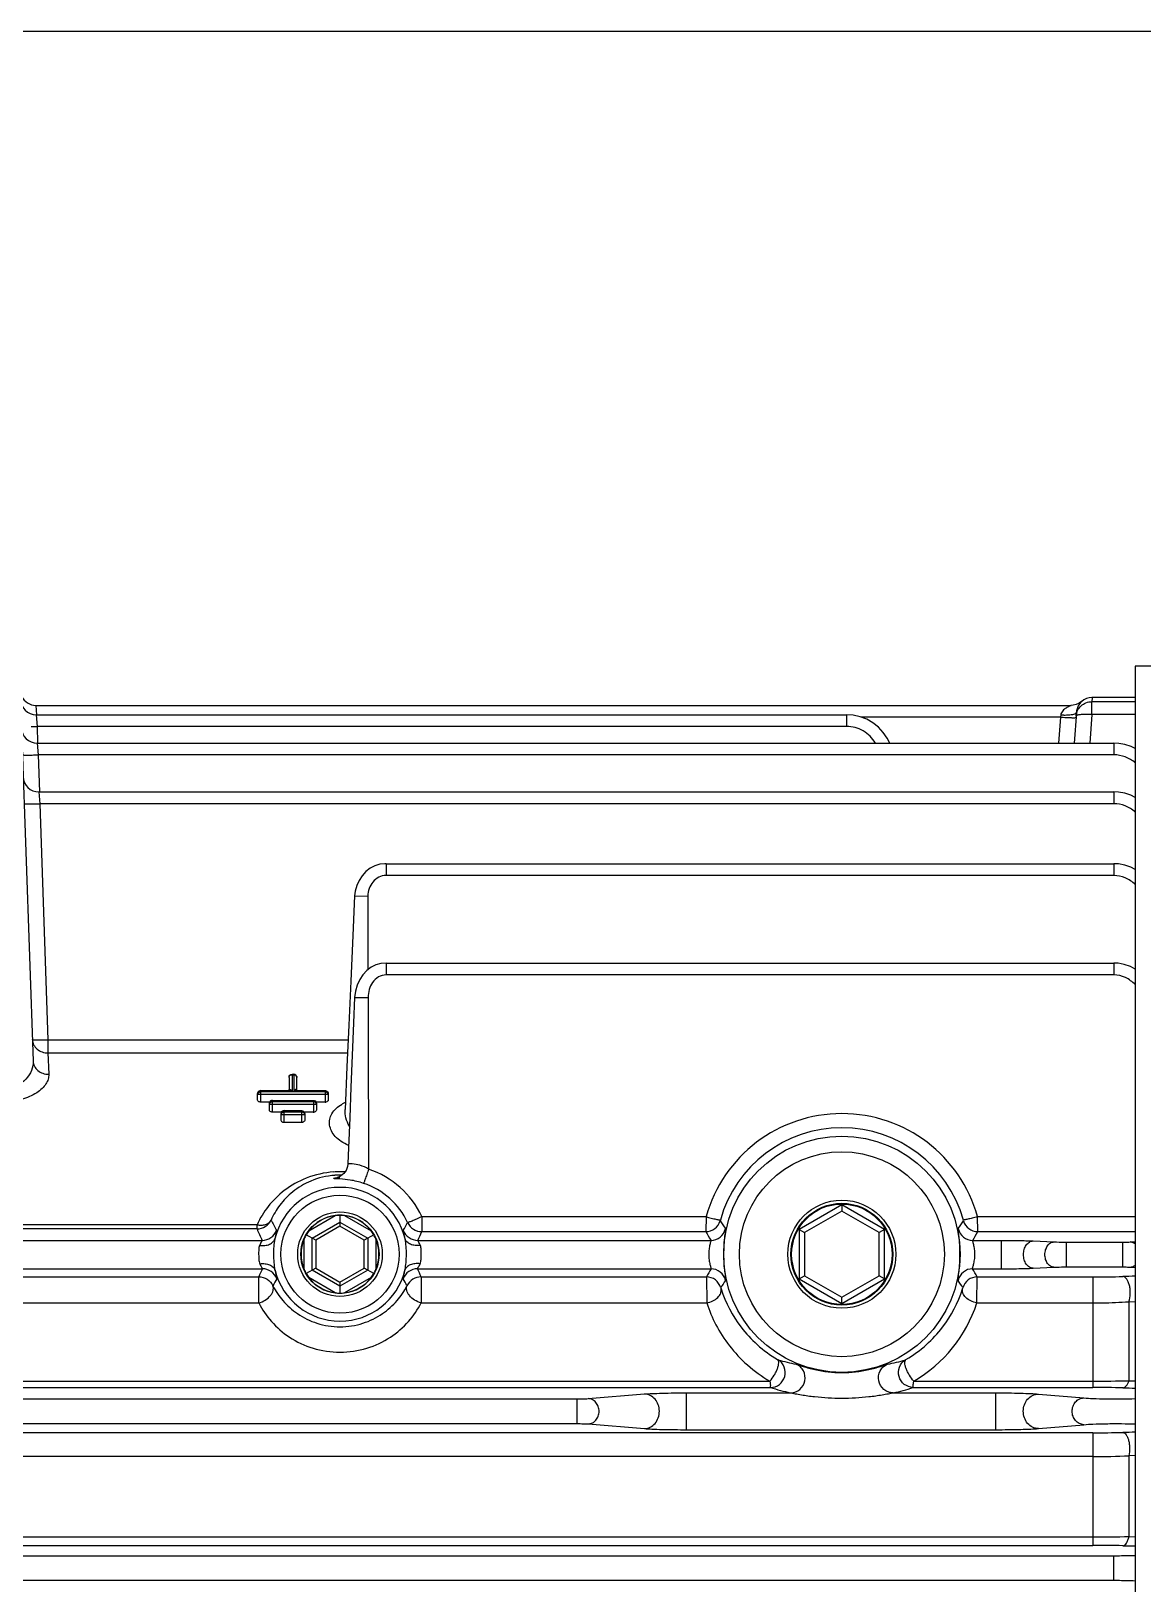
# Model space of a CAD drawing. Header units: millimetres. Extents: x -6 to 705, y -10 to 538.
# Drawn here: x 621.26 to 635.44, y 426.38 to 446.18 of the extents above; entities that cross this region are included whole.
import ezdxf

# ---------------------------------------------------------------- set-up
doc = ezdxf.new("R2010")
doc.units = ezdxf.units.MM
doc.layers.add('02___PRT_ALL_AXES', color=7, linetype='Continuous')
doc.layers.add('\\M+5B1EA\\M+5D7A2\\M+5B2E3', color=7, linetype='Continuous', lineweight=25)

msp = doc.modelspace()

# ---------------------------------------------------------------- linework, layer by layer
at = {"color": 0, "linetype": 'Continuous', "lineweight": -3}
for p, q in [((621.097, 438.384), (621.283, 433.047)), ((621.318, 437.584), (634.521, 437.584)), ((621.318, 437.584), (621.327, 437.465)), ((634.523, 437.584), (634.523, 437.584)), ((634.655, 437.634), (634.654, 437.633)), ((634.654, 437.633), (634.655, 437.634)), ((634.788, 437.684), (634.784, 437.631)), ((634.784, 437.467), (634.784, 437.631)), ((635.337, 437.631), (634.784, 437.631)), ((635.337, 437.684), (634.787, 437.684)), ((621.322, 437.465), (631.658, 437.465)), ((621.322, 437.465), (621.334, 437.315)), ((631.658, 437.315), (621.334, 437.315)), ((621.334, 437.315), (621.341, 437.103)), ((631.658, 437.465), (631.658, 437.315)), ((634.384, 437.435), (631.844, 437.435)), ((634.384, 437.435), (634.361, 437.103)), ((634.388, 437.463), (634.384, 437.435)), ((634.588, 437.495), (634.56, 437.103)), ((634.784, 437.467), (634.759, 437.103)), ((635.337, 437.467), (634.784, 437.467)), ((621.334, 437.103), (635.065, 437.103)), ((621.334, 437.103), (621.346, 436.953)), ((635.065, 436.953), (621.346, 436.953)), ((621.346, 436.953), (621.363, 436.481)), ((635.065, 437.103), (635.065, 436.953)), ((621.356, 436.48), (635.065, 436.48)), ((621.356, 436.48), (621.368, 436.33)), ((635.065, 436.33), (621.368, 436.33)), ((621.368, 436.33), (621.473, 433.32)), ((635.065, 436.48), (635.065, 436.33)), ((625.784, 435.565), (635.065, 435.565)), ((625.784, 435.565), (625.784, 435.414)), ((635.065, 435.565), (635.065, 435.414)), ((635.065, 435.414), (625.784, 435.414)), ((625.391, 435.213), (625.384, 435.153)), ((625.384, 435.153), (625.553, 435.152)), ((625.553, 435.153), (625.551, 434.211)), ((625.784, 434.298), (635.065, 434.298)), ((625.784, 434.298), (625.784, 434.146)), ((635.065, 434.146), (625.784, 434.146)), ((635.065, 434.298), (635.065, 434.146)), ((625.384, 433.86), (625.555, 433.86)), ((621.473, 433.32), (625.301, 433.32)), ((621.473, 433.32), (621.473, 433.151)), ((621.473, 433.151), (625.294, 433.151)), ((621.473, 433.151), (621.483, 432.879)), ((624.547, 432.84), (624.548, 432.848)), ((624.547, 432.84), (624.547, 432.674)), ((624.587, 432.88), (624.607, 432.88)), ((624.587, 432.88), (624.587, 432.666)), ((624.587, 432.874), (624.607, 432.874)), ((624.607, 432.88), (624.607, 432.666)), ((624.645, 432.85), (624.646, 432.84)), ((624.646, 432.674), (624.646, 432.84)), ((624.148, 432.643), (624.147, 432.632)), ((624.147, 432.549), (624.147, 432.632)), ((625.047, 432.62), (624.147, 432.62)), ((624.187, 432.672), (624.541, 432.672)), ((624.187, 432.524), (624.187, 432.672)), ((624.187, 432.666), (624.587, 432.666)), ((625.007, 432.654), (624.187, 432.654)), ((624.607, 432.666), (625.007, 432.666)), ((624.648, 432.672), (625.007, 432.672)), ((625.007, 432.672), (625.007, 432.524)), ((625.045, 432.643), (625.047, 432.632)), ((625.047, 432.632), (625.047, 432.549)), ((624.297, 432.524), (624.187, 432.524)), ((624.298, 432.517), (624.297, 432.506)), ((624.297, 432.422), (624.297, 432.506)), ((624.897, 432.494), (624.297, 432.494)), ((624.337, 432.546), (624.857, 432.546)), ((624.337, 432.396), (624.337, 432.546)), ((624.337, 432.54), (624.857, 432.54)), ((624.857, 432.527), (624.337, 432.527)), ((624.447, 432.396), (624.337, 432.396)), ((624.448, 432.386), (624.447, 432.376)), ((624.447, 432.29), (624.447, 432.376)), ((624.747, 432.363), (624.447, 432.363)), ((624.487, 432.416), (624.707, 432.416)), ((624.487, 432.263), (624.487, 432.416)), ((624.487, 432.409), (624.707, 432.409)), ((624.707, 432.396), (624.487, 432.396)), ((624.707, 432.416), (624.707, 432.263)), ((624.745, 432.386), (624.747, 432.376)), ((624.857, 432.396), (624.747, 432.396)), ((624.747, 432.376), (624.747, 432.29)), ((624.857, 432.546), (624.857, 432.396)), ((624.895, 432.517), (624.897, 432.506)), ((625.007, 432.524), (624.897, 432.524)), ((624.897, 432.506), (624.897, 432.422)), ((624.707, 432.263), (624.487, 432.263)), ((624.717, 432.264), (624.707, 432.263)), ((625.163, 431.561), (625.157, 431.559)), ((631.597, 431.212), (631.053, 430.898)), ((632.14, 430.898), (631.597, 431.212)), ((631.597, 431.212), (631.597, 431.133)), ((624.799, 430.883), (625.137, 431.078)), ((624.842, 430.789), (625.197, 430.994)), ((625.197, 431.081), (625.197, 430.94)), ((625.197, 430.994), (625.551, 430.789)), ((625.256, 431.078), (625.594, 430.883)), ((626.24, 431.063), (626.24, 430.872)), ((626.24, 431.063), (629.865, 431.063)), ((629.865, 431.063), (629.862, 430.872)), ((630.047, 431.02), (630.045, 431.012)), ((631.597, 431.133), (631.121, 430.859)), ((632.072, 430.859), (631.597, 431.133)), ((633.148, 431.012), (633.146, 431.02)), ((633.328, 431.063), (635.337, 431.063)), ((633.331, 430.872), (633.328, 431.063)), ((624.139, 430.96), (619.054, 430.96)), ((624.139, 430.907), (619.054, 430.907)), ((624.139, 430.907), (624.139, 430.96)), ((624.739, 430.389), (624.739, 430.78)), ((624.889, 430.762), (624.766, 430.833)), ((624.842, 430.38), (624.842, 430.789)), ((625.197, 430.94), (624.889, 430.762)), ((625.504, 430.762), (625.197, 430.94)), ((625.627, 430.833), (625.504, 430.762)), ((625.551, 430.789), (625.551, 430.38)), ((625.654, 430.78), (625.654, 430.389)), ((626.24, 430.872), (629.862, 430.872)), ((631.053, 430.898), (631.053, 430.271)), ((631.053, 430.898), (631.121, 430.859)), ((631.121, 430.859), (631.121, 430.31)), ((632.14, 430.898), (632.072, 430.859)), ((632.072, 430.31), (632.072, 430.859)), ((632.14, 430.271), (632.14, 430.898)), ((633.331, 430.872), (635.337, 430.872)), ((618.99, 430.761), (624.203, 430.761)), ((624.889, 430.762), (624.889, 430.407)), ((625.504, 430.407), (625.504, 430.762)), ((626.19, 430.761), (629.926, 430.761)), ((633.267, 430.761), (633.631, 430.761)), ((633.631, 430.398), (633.631, 430.761)), ((634.037, 430.753), (634.301, 430.741)), ((634.462, 430.422), (634.462, 430.738)), ((634.462, 430.738), (635.181, 430.738)), ((635.181, 430.422), (635.181, 430.738)), ((635.274, 430.74), (635.337, 430.743)), ((618.987, 430.398), (624.206, 430.398)), ((624.889, 430.407), (624.766, 430.336)), ((625.197, 430.175), (624.842, 430.38)), ((624.889, 430.407), (625.197, 430.229)), ((625.197, 430.229), (625.504, 430.407)), ((625.551, 430.38), (625.197, 430.175)), ((625.627, 430.336), (625.504, 430.407)), ((626.187, 430.398), (629.929, 430.398)), ((633.265, 430.398), (633.631, 430.398)), ((634.037, 430.406), (634.301, 430.418)), ((634.462, 430.422), (635.181, 430.422)), ((635.274, 430.419), (635.337, 430.416)), ((619.032, 430.295), (624.161, 430.295)), ((624.161, 429.962), (624.161, 430.295)), ((625.137, 430.091), (624.799, 430.286)), ((625.197, 430.229), (625.197, 430.088)), ((625.594, 430.286), (625.256, 430.091)), ((626.232, 430.295), (629.87, 430.295)), ((626.232, 430.295), (626.232, 429.962)), ((629.87, 430.295), (629.874, 429.962)), ((631.053, 430.271), (631.121, 430.31)), ((631.053, 430.271), (631.597, 429.957)), ((631.121, 430.31), (631.597, 430.036)), ((631.597, 430.036), (632.072, 430.31)), ((631.597, 429.957), (632.14, 430.271)), ((632.14, 430.271), (632.072, 430.31)), ((633.319, 429.962), (633.323, 430.295)), ((633.323, 430.295), (634.797, 430.295)), ((634.797, 430.295), (634.797, 428.884)), ((630.053, 430.156), (630.056, 430.141)), ((631.597, 429.957), (631.597, 430.036)), ((633.137, 430.141), (633.141, 430.156)), ((619.032, 429.962), (624.161, 429.962)), ((626.232, 429.962), (629.874, 429.962)), ((633.319, 429.962), (634.797, 429.962)), ((635.258, 429.978), (635.336, 429.979)), ((635.258, 429.978), (635.258, 428.97)), ((630.778, 429.24), (630.784, 429.236)), ((632.409, 429.236), (632.415, 429.24)), ((612.542, 428.965), (630.679, 428.965)), ((612.542, 428.884), (630.686, 428.884)), ((628.361, 428.742), (629.079, 428.802)), ((629.617, 428.346), (629.617, 428.816)), ((629.617, 428.816), (630.942, 428.816)), ((632.251, 428.816), (633.561, 428.816)), ((632.507, 428.884), (634.797, 428.884)), ((632.514, 428.965), (634.797, 428.965)), ((633.561, 428.346), (633.561, 428.816)), ((634.104, 428.801), (634.683, 428.751)), ((614.973, 428.738), (628.22, 428.738)), ((628.22, 428.423), (628.22, 428.738)), ((614.973, 428.423), (628.22, 428.423)), ((628.361, 428.419), (629.079, 428.36)), ((634.104, 428.36), (634.683, 428.41)), ((634.797, 428.307), (608.397, 428.307)), ((629.617, 428.346), (633.561, 428.346)), ((634.797, 428.307), (634.797, 426.87)), ((634.797, 428.002), (608.397, 428.002)), ((635.336, 428.015), (635.258, 428.014)), ((635.258, 428.014), (635.258, 426.983)), ((608.397, 426.979), (634.797, 426.979)), ((608.397, 426.87), (634.797, 426.87)), ((635.258, 426.983), (635.336, 426.981)), ((608.128, 426.739), (635.065, 426.739)), ((635.065, 426.425), (635.065, 426.739)), ((608.128, 426.425), (635.065, 426.425))]:
    msp.add_line(p, q, dxfattribs=at)
for points in [[(634.655, 437.634), (634.624, 437.612), (634.586, 437.594), (634.545, 437.586), (634.523, 437.584)], [(632.207, 437.103), (632.177, 437.166), (632.126, 437.24), (632.064, 437.306), (631.993, 437.362), (631.915, 437.407), (631.83, 437.44), (631.742, 437.459), (631.658, 437.465)], [(635.337, 437.035), (635.285, 437.06), (635.208, 437.085), (635.129, 437.099), (635.065, 437.103)], [(635.337, 436.411), (635.283, 436.437), (635.206, 436.463), (635.127, 436.477), (635.065, 436.48)], [(625.784, 435.565), (625.77, 435.565), (625.706, 435.557), (625.643, 435.537), (625.582, 435.506), (625.527, 435.464), (625.479, 435.412), (625.44, 435.352), (625.41, 435.285), (625.391, 435.213)], [(635.337, 435.492), (635.281, 435.521), (635.204, 435.547), (635.125, 435.562), (635.065, 435.565)], [(625.384, 435.153), (625.361, 434.649), (625.335, 434.065)], [(625.784, 434.298), (625.716, 434.291), (625.654, 434.273), (625.594, 434.243), (625.539, 434.202), (625.489, 434.149), (625.448, 434.088), (625.415, 434.017), (625.394, 433.94), (625.384, 433.86)], [(635.337, 434.22), (635.277, 434.252), (635.199, 434.28), (635.12, 434.295), (635.065, 434.298)], [(625.335, 434.065), (625.31, 433.506), (625.286, 432.972), (625.262, 432.43)], [(625.384, 433.86), (625.371, 433.537), (625.354, 433.12), (625.337, 432.716), (625.321, 432.322), (625.306, 431.941), (625.298, 431.741)], [(624.65, 432.672), (624.651, 432.672), (624.65, 432.672)], [(625.285, 431.677), (625.274, 431.653), (625.26, 431.631), (625.244, 431.612), (625.226, 431.595), (625.208, 431.582), (625.19, 431.572), (625.175, 431.565), (625.163, 431.561)], [(625.298, 431.741), (625.298, 431.731), (625.293, 431.703), (625.285, 431.677)]]:
    msp.add_lwpolyline(points, dxfattribs=at)
for centre, radius in [((631.597, 430.584), 1.507), ((631.597, 430.584), 1.307), ((625.197, 430.584), 0.753), ((631.597, 430.584), 0.689), ((631.597, 430.584), 0.649), ((631.597, 430.584), 0.64), ((625.197, 430.584), 0.539), ((625.197, 430.584), 0.499)]:
    msp.add_circle(centre, radius, dxfattribs=at)
for centre, radius, start, end in [((621.322, 437.665), 0.2, 182.269, 270), ((621.318, 437.784), 0.2, 205.3506, 270), ((634.793, 437.48), 0.206, 171.236, 175.9868), ((634.797, 437.48), 0.21, 166.5601, 171.2238), ((634.788, 437.484), 0.2, 90, 131.4163), ((621.185, 441.528), 4.215, 270.9802, 272.0193), ((634.689, 441.808), 4.384, 266.0038, 267.0018), ((634.445, 438.324), 0.862, 266.2003, 268.7636), ((634.444, 438.22), 0.759, 268.7037, 271.5052), ((621.334, 437.303), 0.2, 182.2689, 270), ((621.356, 436.68), 0.2, 182.2689, 270), ((1364.852, 435.149), 739.298, 180.099839, 180.269672), ((624.187, 432.607), 0.0467, 90.066, 102.7266), ((624.187, 432.62), 0.0467, 90.0515, 101.9227), ((625.006, 432.62), 0.0467, 78.2983, 89.9493), ((625.006, 432.607), 0.0467, 77.1456, 89.9334), ((624.337, 432.48), 0.0471, 90.0634, 102.6013), ((624.337, 432.493), 0.0471, 90.0494, 101.8012), ((624.487, 432.348), 0.0476, 90.0608, 102.4708), ((624.487, 432.362), 0.0476, 90.0472, 101.6711), ((624.706, 432.362), 0.0476, 78.5257, 89.9534), ((624.706, 432.348), 0.0476, 77.4111, 89.9387), ((624.856, 432.493), 0.0471, 78.4078, 89.9513), ((624.856, 432.48), 0.0471, 77.2758, 89.9361), ((624.856, 432.456), 0.0599, 270.0758, 279.7661), ((625.006, 432.586), 0.0621, 270.0659, 279.3439), ((625.469, 432.063), 0.5, 113.9289, 119.0947), ((631.597, 430.579), 1.798, 15.6304, 164.3702), ((631.597, 430.587), 1.609, 15.6198, 164.3802), ((625.196, 430.474), 1.161, 89.9933, 93.8799), ((625.197, 430.64), 0.953, 90.0052, 93.9459), ((625.196, 430.46), 1.175, 86.8104, 89.9747), ((625.196, 430.648), 0.944, 88.5266, 89.9913), ((625.197, 430.578), 1.151, 24.9593, 71.4992), ((625.197, 430.584), 0.853, 13.2179, 166.7821), ((625.22, 431.05), 0.514, 95.5874, 96.7042), ((625.228, 430.959), 0.605, 93.0175, 95.5735), ((625.197, 430.586), 0.951, 24.9554, 71.4898), ((624.139, 431.107), 0.2, 270.0339, 333.6317), ((625.983, 431.86), 1.865, 206.8259, 211.3466), ((625.197, 430.584), 0.497, 96.8646, 143.1354), ((625.197, 430.584), 0.497, 36.8646, 83.1354), ((624.414, 431.858), 1.861, 328.6599, 332.11), ((626.24, 431.072), 0.2, 205.1173, 269.9644), ((629.862, 431.062), 0.19, 270.0495, 344.5237), ((632.816, 432.755), 3.274, 212.1745, 214.2983), ((630.377, 432.755), 3.274, 325.7017, 327.8255), ((633.331, 431.062), 0.19, 195.4772, 269.9534), ((626.412, 431.811), 2.446, 201.6872, 205.4272), ((624.202, 430.961), 0.2, 270.0584, 339.216), ((625.197, 430.584), 0.497, 156.8646, 203.1354), ((625.197, 430.584), 0.497, 336.8646, 23.1354), ((626.191, 430.961), 0.2, 200.8157, 269.9584), ((624.042, 431.784), 2.379, 334.5326, 337.4647), ((633.184, 432.713), 3.797, 208.9884, 210.9253), ((629.926, 430.951), 0.19, 270.0647, 347.558), ((633.267, 430.951), 0.19, 192.4557, 269.9457), ((630.039, 432.695), 3.763, 329.0658, 331.0204), ((626.353, 429.393), 2.37, 154.8987, 157.616), ((624.206, 430.198), 0.2, 21.3654, 89.9592), ((625.197, 430.584), 0.853, 193.7509, 346.2491), ((626.187, 430.198), 0.2, 90.0642, 158.68), ((624.014, 429.381), 2.399, 22.4005, 25.0848), ((633.159, 428.478), 3.758, 149.2743, 151.0824), ((629.928, 430.208), 0.19, 12.7824, 89.9463), ((633.265, 430.208), 0.19, 90.0558, 167.221), ((630.006, 428.462), 3.79, 28.9252, 30.7181), ((625.982, 429.317), 1.853, 149.0264, 152.2249), ((625.197, 430.584), 0.497, 216.8646, 263.1354), ((625.197, 430.584), 0.497, 276.8646, 323.1354), ((624.411, 429.317), 1.854, 27.775, 30.9735), ((626.232, 430.095), 0.2, 90.0353, 154.6606), ((629.869, 430.105), 0.19, 15.575, 89.9518), ((632.819, 428.419), 3.267, 145.9093, 147.8755), ((630.374, 428.419), 3.267, 32.1245, 34.0907), ((633.324, 430.105), 0.19, 90.0493, 164.4253), ((634.799, 447.212), 16.917, 269.9924, 271.2951), ((636.556, 371.44), 58.876, 91.18704, 91.3381), ((631.61, 430.518), 1.797, 300.1942, 341.9824), ((631.621, 432.208), 3.087, 254.277, 258.6803), ((631.576, 432.192), 3.071, 281.3077, 285.7351), ((631.634, 431.924), 3.184, 252.6873, 257.4555), ((631.565, 431.903), 3.163, 282.5285, 287.3287), ((634.799, 448.228), 19.263, 269.9936, 271.3666), ((634.799, 411.913), 16.971, 88.7089, 90.0076), ((636.556, 487.908), 59.044, 268.666, 268.81664), ((636.539, 467.624), 38.675, 268.1027, 268.2185), ((634.806, 446.599), 18.292, 269.9699, 271.1747), ((636.583, 360.854), 67.471, 91.05845, 91.19029), ((634.807, 436.197), 8.195, 269.9254, 273.1538), ((634.799, 456.104), 29.125, 269.9959, 270.9039), ((634.799, 407.889), 18.981, 88.8458, 90.0069), ((636.571, 493.586), 66.734, 268.80646, 268.93977)]:
    msp.add_arc(centre, radius, start, end, dxfattribs=at)
for centre, major_axis, start_param, end_param in [((625.19, 430.595), (0.243, -0.421), -3.67809, -3.555525), ((625.203, 430.595), (-0.243, -0.421), -2.72766, -2.605095), ((625.184, 430.584), (-0.486, 0), -0.536498, -0.413932), ((625.19, 430.595), (0.243, -0.421), -2.72766, -2.605095), ((625.203, 430.595), (-0.243, -0.421), -3.67809, -3.555525), ((625.209, 430.584), (-0.486, 0), -2.72766, -2.605095), ((625.184, 430.584), (-0.486, 0), 0.413932, 0.536498), ((625.209, 430.584), (-0.486, 0), 2.605095, 2.72766), ((625.19, 430.574), (-0.243, -0.421), -0.536498, -0.413932), ((625.203, 430.574), (0.243, -0.421), 0.413932, 0.536498), ((625.19, 430.574), (-0.243, -0.421), 0.413932, 0.536498), ((625.203, 430.574), (0.243, -0.421), -0.536498, -0.413932)]:
    msp.add_ellipse(centre, major_axis=major_axis, ratio=0.999675, start_param=start_param, end_param=end_param, dxfattribs=at)
for points, knots in [([(634.523, 437.584), (634.524, 437.584), (634.52, 437.583), (634.519, 437.582), (634.514, 437.581), (634.507, 437.578), (634.498, 437.574), (634.488, 437.569), (634.474, 437.561), (634.456, 437.55), (634.434, 437.535), (634.407, 437.509), (634.391, 437.482), (634.388, 437.463)], [0, 0, 0, 0, 0.010597, 0.024057, 0.042117, 0.088438, 0.142762, 0.201978, 0.265057, 0.399411, 0.541334, 0.688942, 1, 1, 1, 1]), ([(634.584, 437.446), (634.586, 437.471), (634.599, 437.52), (634.644, 437.581), (634.709, 437.622), (634.759, 437.631), (634.784, 437.631)], [0, 0, 0, 0, 0.249656, 0.499506, 0.749642, 1, 1, 1, 1]), ([(634.654, 437.633), (634.651, 437.63), (634.622, 437.602), (634.601, 437.564), (634.593, 437.528)], [0, 0, 0, 0, 0.105032, 1, 1, 1, 1]), ([(632.025, 437.103), (631.988, 437.166), (631.88, 437.276), (631.731, 437.315), (631.658, 437.315)], [0, 0, 0, 0, 0.499891, 1, 1, 1, 1]), ([(634.46, 437.43), (634.477, 437.429), (634.501, 437.428), (634.53, 437.427), (634.548, 437.427), (634.562, 437.427), (634.574, 437.427), (634.579, 437.428), (634.583, 437.428), (634.583, 437.429)], [0, 0, 0, 0, 0.405962, 0.577719, 0.723715, 0.841002, 0.926824, 0.979692, 1, 1, 1, 1]), ([(634.464, 437.462), (634.49, 437.462), (634.525, 437.465), (634.565, 437.475), (634.579, 437.482), (634.583, 437.486)], [0, 0, 0, 0, 0.630207, 0.851575, 1, 1, 1, 1]), ([(634.583, 437.486), (634.584, 437.487), (634.586, 437.489), (634.588, 437.492), (634.588, 437.495)], [0, 0, 0, 0, 0.283165, 1, 1, 1, 1]), ([(634.589, 437.452), (634.588, 437.452), (634.586, 437.45), (634.585, 437.448), (634.584, 437.446)], [0, 0, 0, 0, 0.300403, 1, 1, 1, 1]), ([(634.784, 437.467), (634.762, 437.468), (634.72, 437.47), (634.663, 437.468), (634.623, 437.464), (634.6, 437.458), (634.592, 437.455), (634.589, 437.452)], [0, 0, 0, 0, 0.337893, 0.63704, 0.86449, 0.944338, 1, 1, 1, 1]), ([(621.146, 436.955), (621.146, 436.954), (621.148, 436.953), (621.151, 436.953), (621.156, 436.952), (621.166, 436.951), (621.182, 436.951), (621.207, 436.95), (621.237, 436.95), (621.284, 436.951), (621.321, 436.952), (621.346, 436.953)], [0, 0, 0, 0, 0.006429, 0.021404, 0.04549, 0.078639, 0.171086, 0.295083, 0.446103, 0.618508, 1, 1, 1, 1]), ([(635.337, 436.852), (635.3, 436.884), (635.213, 436.935), (635.114, 436.953), (635.065, 436.953)], [0, 0, 0, 0, 0.500003, 1, 1, 1, 1]), ([(621.168, 436.332), (621.168, 436.331), (621.17, 436.331), (621.173, 436.33), (621.178, 436.329), (621.187, 436.329), (621.204, 436.328), (621.229, 436.328), (621.259, 436.328), (621.306, 436.328), (621.343, 436.329), (621.368, 436.33)], [0, 0, 0, 0, 0.006429, 0.021404, 0.04549, 0.078639, 0.171086, 0.295083, 0.446103, 0.618508, 1, 1, 1, 1]), ([(635.337, 436.224), (635.3, 436.257), (635.214, 436.311), (635.115, 436.33), (635.065, 436.33)], [0, 0, 0, 0, 0.500046, 1, 1, 1, 1]), ([(625.784, 435.414), (625.752, 435.414), (625.687, 435.398), (625.611, 435.335), (625.564, 435.249), (625.553, 435.185), (625.553, 435.153)], [0, 0, 0, 0, 0.249712, 0.499636, 0.749763, 1, 1, 1, 1]), ([(635.337, 435.301), (635.301, 435.336), (635.216, 435.393), (635.115, 435.414), (635.065, 435.414)], [0, 0, 0, 0, 0.50013, 1, 1, 1, 1]), ([(625.784, 434.146), (625.75, 434.146), (625.682, 434.127), (625.608, 434.055), (625.564, 433.962), (625.555, 433.894), (625.555, 433.86)], [0, 0, 0, 0, 0.249285, 0.499219, 0.74955, 1, 1, 1, 1]), ([(635.337, 434.022), (635.302, 434.059), (635.219, 434.122), (635.116, 434.146), (635.065, 434.146)], [0, 0, 0, 0, 0.50032, 1, 1, 1, 1]), ([(621.273, 433.322), (621.273, 433.322), (621.275, 433.321), (621.278, 433.32), (621.283, 433.32), (621.292, 433.319), (621.309, 433.318), (621.334, 433.318), (621.364, 433.318), (621.411, 433.318), (621.448, 433.319), (621.473, 433.32)], [0, 0, 0, 0, 0.006428, 0.0214, 0.045483, 0.078631, 0.171077, 0.295072, 0.446094, 0.618502, 1, 1, 1, 1]), ([(621.273, 433.322), (621.274, 433.299), (621.286, 433.253), (621.332, 433.196), (621.397, 433.159), (621.448, 433.151), (621.473, 433.151)], [0, 0, 0, 0, 0.236807, 0.481429, 0.736859, 1, 1, 1, 1]), ([(621.283, 433.047), (621.284, 433.007), (621.269, 432.922), (621.194, 432.807), (621.065, 432.718), (620.953, 432.697), (620.895, 432.698)], [0, 0, 0, 0, 0.205972, 0.432652, 0.696407, 1, 1, 1, 1]), ([(621.283, 433.047), (621.284, 433.025), (621.296, 432.979), (621.342, 432.923), (621.407, 432.887), (621.457, 432.879), (621.483, 432.879)], [0, 0, 0, 0, 0.23405, 0.47789, 0.734679, 1, 1, 1, 1]), ([(621.483, 432.879), (621.484, 432.859), (621.477, 432.815), (621.447, 432.752), (621.397, 432.693), (621.298, 432.616), (621.128, 432.547), (620.976, 432.528), (620.895, 432.528)], [0, 0, 0, 0, 0.083438, 0.173977, 0.27626, 0.393284, 0.673413, 1, 1, 1, 1]), ([(624.547, 432.84), (624.547, 432.85), (624.555, 432.871), (624.576, 432.88), (624.587, 432.88)], [0, 0, 0, 0, 0.499195, 1, 1, 1, 1]), ([(624.548, 432.848), (624.55, 432.855), (624.561, 432.87), (624.578, 432.874), (624.587, 432.874)], [0, 0, 0, 0, 0.478103, 1, 1, 1, 1]), ([(624.646, 432.84), (624.646, 432.85), (624.638, 432.871), (624.617, 432.88), (624.607, 432.88)], [0, 0, 0, 0, 0.499205, 1, 1, 1, 1]), ([(624.607, 432.874), (624.615, 432.874), (624.631, 432.87), (624.642, 432.857), (624.645, 432.85)], [0, 0, 0, 0, 0.519518, 1, 1, 1, 1]), ([(624.147, 432.632), (624.147, 432.64), (624.153, 432.656), (624.169, 432.664), (624.177, 432.665)], [0, 0, 0, 0, 0.475413, 1, 1, 1, 1]), ([(624.147, 432.62), (624.147, 432.627), (624.153, 432.643), (624.168, 432.651), (624.176, 432.653)], [0, 0, 0, 0, 0.475183, 1, 1, 1, 1]), ([(624.187, 432.672), (624.178, 432.672), (624.16, 432.666), (624.15, 432.651), (624.148, 432.643)], [0, 0, 0, 0, 0.499827, 1, 1, 1, 1]), ([(624.545, 432.672), (624.548, 432.672), (624.562, 432.672), (624.576, 432.669), (624.587, 432.666)], [0, 0, 0, 0, 0.243481, 1, 1, 1, 1]), ([(624.547, 432.674), (624.547, 432.677), (624.547, 432.682), (624.554, 432.688), (624.565, 432.684), (624.576, 432.677), (624.583, 432.67), (624.587, 432.666)], [0, 0, 0, 0, 0.15979, 0.2586, 0.455887, 0.705626, 1, 1, 1, 1]), ([(624.646, 432.674), (624.646, 432.677), (624.646, 432.682), (624.639, 432.688), (624.628, 432.684), (624.617, 432.677), (624.61, 432.67), (624.607, 432.666)], [0, 0, 0, 0, 0.15957, 0.258483, 0.45578, 0.705561, 1, 1, 1, 1]), ([(624.648, 432.672), (624.645, 432.672), (624.631, 432.672), (624.617, 432.669), (624.607, 432.666)], [0, 0, 0, 0, 0.243499, 1, 1, 1, 1]), ([(625.007, 432.672), (625.015, 432.672), (625.033, 432.666), (625.043, 432.651), (625.045, 432.643)], [0, 0, 0, 0, 0.499827, 1, 1, 1, 1]), ([(625.047, 432.632), (625.047, 432.64), (625.039, 432.656), (625.024, 432.664), (625.016, 432.665)], [0, 0, 0, 0, 0.475328, 1, 1, 1, 1]), ([(625.047, 432.62), (625.047, 432.627), (625.04, 432.643), (625.025, 432.651), (625.017, 432.653)], [0, 0, 0, 0, 0.475236, 1, 1, 1, 1]), ([(624.187, 432.524), (624.181, 432.524), (624.171, 432.526), (624.155, 432.532), (624.147, 432.543), (624.147, 432.549)], [0, 0, 0, 0, 0.32728, 0.607389, 1, 1, 1, 1]), ([(624.297, 432.506), (624.297, 432.514), (624.304, 432.53), (624.319, 432.537), (624.327, 432.539)], [0, 0, 0, 0, 0.473758, 1, 1, 1, 1]), ([(624.297, 432.494), (624.297, 432.501), (624.303, 432.517), (624.318, 432.524), (624.326, 432.526)], [0, 0, 0, 0, 0.47355, 1, 1, 1, 1]), ([(624.337, 432.396), (624.331, 432.396), (624.32, 432.398), (624.305, 432.404), (624.297, 432.415), (624.297, 432.422)], [0, 0, 0, 0, 0.325001, 0.603412, 1, 1, 1, 1]), ([(624.337, 432.546), (624.328, 432.546), (624.31, 432.541), (624.3, 432.525), (624.298, 432.517)], [0, 0, 0, 0, 0.499826, 1, 1, 1, 1]), ([(624.447, 432.376), (624.447, 432.383), (624.454, 432.399), (624.469, 432.407), (624.477, 432.408)], [0, 0, 0, 0, 0.472018, 1, 1, 1, 1]), ([(624.447, 432.363), (624.447, 432.37), (624.453, 432.386), (624.468, 432.393), (624.476, 432.395)], [0, 0, 0, 0, 0.471834, 1, 1, 1, 1]), ([(624.487, 432.416), (624.478, 432.416), (624.46, 432.41), (624.45, 432.395), (624.448, 432.386)], [0, 0, 0, 0, 0.499824, 1, 1, 1, 1]), ([(624.707, 432.416), (624.715, 432.416), (624.733, 432.41), (624.743, 432.395), (624.745, 432.386)], [0, 0, 0, 0, 0.499824, 1, 1, 1, 1]), ([(624.747, 432.376), (624.747, 432.383), (624.739, 432.399), (624.724, 432.407), (624.716, 432.408)], [0, 0, 0, 0, 0.471932, 1, 1, 1, 1]), ([(624.747, 432.363), (624.747, 432.37), (624.74, 432.386), (624.725, 432.393), (624.717, 432.395)], [0, 0, 0, 0, 0.471889, 1, 1, 1, 1]), ([(624.857, 432.546), (624.865, 432.546), (624.883, 432.541), (624.893, 432.525), (624.895, 432.517)], [0, 0, 0, 0, 0.499826, 1, 1, 1, 1]), ([(624.897, 432.506), (624.897, 432.514), (624.889, 432.53), (624.874, 432.537), (624.866, 432.539)], [0, 0, 0, 0, 0.473672, 1, 1, 1, 1]), ([(624.897, 432.494), (624.897, 432.501), (624.89, 432.517), (624.875, 432.524), (624.867, 432.526)], [0, 0, 0, 0, 0.473604, 1, 1, 1, 1]), ([(624.897, 432.422), (624.897, 432.417), (624.888, 432.403), (624.875, 432.398), (624.867, 432.397)], [0, 0, 0, 0, 0.410222, 1, 1, 1, 1]), ([(625.047, 432.549), (625.047, 432.544), (625.038, 432.531), (625.025, 432.526), (625.017, 432.525)], [0, 0, 0, 0, 0.405775, 1, 1, 1, 1]), ([(625.307, 431.97), (625.273, 431.985), (625.212, 432.017), (625.137, 432.081), (625.086, 432.153), (625.061, 432.229), (625.062, 432.307), (625.091, 432.381), (625.147, 432.448), (625.197, 432.484), (625.226, 432.499)], [0, 0, 0, 0, 0.156876, 0.295013, 0.416812, 0.526942, 0.632132, 0.740723, 0.861161, 1, 1, 1, 1]), ([(625.317, 432.218), (625.297, 432.25), (625.268, 432.319), (625.261, 432.394), (625.262, 432.43)], [0, 0, 0, 0, 0.50895, 1, 1, 1, 1]), ([(624.487, 432.263), (624.481, 432.263), (624.47, 432.265), (624.454, 432.272), (624.447, 432.283), (624.447, 432.29)], [0, 0, 0, 0, 0.322703, 0.59943, 1, 1, 1, 1]), ([(624.747, 432.29), (624.747, 432.285), (624.739, 432.271), (624.725, 432.266), (624.717, 432.264)], [0, 0, 0, 0, 0.41463, 1, 1, 1, 1]), ([(625.118, 431.633), (624.998, 431.625), (624.772, 431.574), (624.487, 431.413), (624.275, 431.204), (624.176, 431.042), (624.139, 430.96)], [0, 0, 0, 0, 0.289348, 0.547868, 0.78116, 1, 1, 1, 1]), ([(625.131, 431.59), (625.026, 431.583), (624.833, 431.537), (624.595, 431.394), (624.426, 431.219), (624.348, 431.086), (624.318, 431.019)], [0, 0, 0, 0, 0.302338, 0.560673, 0.788445, 1, 1, 1, 1]), ([(625.354, 431.735), (625.346, 431.736), (625.333, 431.737), (625.314, 431.738), (625.305, 431.738), (625.298, 431.74), (625.298, 431.741)], [0, 0, 0, 0, 0.423685, 0.735562, 0.926542, 1, 1, 1, 1]), ([(625.562, 431.669), (625.527, 431.69), (625.459, 431.72), (625.386, 431.733), (625.354, 431.735)], [0, 0, 0, 0, 0.554873, 1, 1, 1, 1]), ([(625.562, 431.669), (625.554, 431.646), (625.543, 431.613), (625.529, 431.571), (625.519, 431.544), (625.511, 431.522), (625.506, 431.505), (625.501, 431.495), (625.5, 431.489), (625.498, 431.488)], [0, 0, 0, 0, 0.377137, 0.547736, 0.697214, 0.820904, 0.914427, 0.974802, 1, 1, 1, 1]), ([(625.197, 431.544), (625.186, 431.544), (625.171, 431.545), (625.153, 431.546), (625.142, 431.546), (625.133, 431.547), (625.126, 431.547), (625.12, 431.548), (625.117, 431.548), (625.115, 431.55), (625.116, 431.552), (625.119, 431.553), (625.123, 431.554), (625.13, 431.556), (625.142, 431.558), (625.152, 431.559), (625.16, 431.56)], [0, 0, 0, 0, 0.246334, 0.347048, 0.43267, 0.503199, 0.558742, 0.599475, 0.625776, 0.639013, 0.649307, 0.671311, 0.707503, 0.758324, 0.823949, 1, 1, 1, 1]), ([(625.498, 431.488), (625.443, 431.507), (625.342, 431.531), (625.24, 431.541), (625.197, 431.544)], [0, 0, 0, 0, 0.573852, 1, 1, 1, 1]), ([(624.139, 430.96), (624.158, 430.957), (624.194, 430.953), (624.247, 430.961), (624.291, 430.982), (624.311, 431.006), (624.318, 431.019)], [0, 0, 0, 0, 0.285873, 0.547984, 0.782922, 1, 1, 1, 1]), ([(626.24, 431.063), (626.217, 431.054), (626.185, 431.038), (626.144, 431.02), (626.117, 431.008), (626.094, 430.999), (626.077, 430.993), (626.067, 430.989), (626.061, 430.987), (626.059, 430.987), (626.059, 430.987)], [0, 0, 0, 0, 0.37519, 0.544991, 0.694492, 0.818464, 0.91262, 0.973371, 0.99078, 1, 1, 1, 1]), ([(629.865, 431.063), (629.887, 431.057), (629.92, 431.048), (629.962, 431.037), (629.989, 431.031), (630.012, 431.025), (630.029, 431.022), (630.04, 431.02), (630.045, 431.02), (630.047, 431.02), (630.047, 431.02)], [0, 0, 0, 0, 0.374288, 0.544595, 0.694237, 0.81837, 0.912462, 0.973502, 0.991073, 1, 1, 1, 1]), ([(633.328, 431.063), (633.306, 431.057), (633.273, 431.048), (633.231, 431.037), (633.204, 431.031), (633.181, 431.025), (633.164, 431.022), (633.153, 431.02), (633.148, 431.02), (633.146, 431.02), (633.146, 431.02)], [0, 0, 0, 0, 0.374277, 0.544584, 0.694228, 0.818364, 0.91246, 0.973502, 0.991073, 1, 1, 1, 1]), ([(624.171, 430.696), (624.194, 430.694), (624.237, 430.693), (624.297, 430.707), (624.343, 430.736), (624.362, 430.765), (624.366, 430.779)], [0, 0, 0, 0, 0.296946, 0.567083, 0.799225, 1, 1, 1, 1]), ([(624.366, 430.779), (624.359, 430.747), (624.351, 430.681), (624.348, 430.58), (624.352, 430.48), (624.36, 430.414), (624.368, 430.381)], [0, 0, 0, 0, 0.246845, 0.499947, 0.753072, 1, 1, 1, 1]), ([(624.389, 430.89), (624.39, 430.889), (624.39, 430.886), (624.389, 430.88), (624.387, 430.871), (624.384, 430.859), (624.38, 430.843), (624.374, 430.817), (624.369, 430.795), (624.366, 430.779)], [0, 0, 0, 0, 0.026447, 0.080504, 0.163108, 0.274391, 0.414174, 0.582199, 1, 1, 1, 1]), ([(626.027, 430.779), (626.024, 430.795), (626.019, 430.817), (626.013, 430.843), (626.009, 430.859), (626.006, 430.871), (626.004, 430.88), (626.003, 430.886), (626.003, 430.889), (626.004, 430.89)], [0, 0, 0, 0, 0.418042, 0.585955, 0.725475, 0.836573, 0.919274, 0.973536, 1, 1, 1, 1]), ([(626.025, 430.381), (626.033, 430.414), (626.041, 430.48), (626.045, 430.58), (626.042, 430.681), (626.034, 430.747), (626.027, 430.779)], [0, 0, 0, 0, 0.24692, 0.500042, 0.753151, 1, 1, 1, 1]), ([(626.222, 430.696), (626.2, 430.694), (626.156, 430.693), (626.096, 430.707), (626.05, 430.736), (626.031, 430.765), (626.027, 430.779)], [0, 0, 0, 0, 0.296946, 0.567083, 0.799225, 1, 1, 1, 1]), ([(630.112, 430.91), (630.112, 430.909), (630.113, 430.907), (630.113, 430.901), (630.112, 430.893), (630.11, 430.877), (630.107, 430.851), (630.102, 430.812), (630.097, 430.764), (630.093, 430.708), (630.09, 430.645), (630.089, 430.58), (630.09, 430.515), (630.093, 430.453), (630.098, 430.396), (630.104, 430.348), (630.109, 430.309), (630.112, 430.283), (630.114, 430.267), (630.114, 430.259), (630.114, 430.254), (630.114, 430.251), (630.114, 430.25)], [0, 0, 0, 0, 0.004131, 0.012207, 0.024329, 0.040502, 0.084818, 0.144454, 0.218281, 0.304324, 0.399622, 0.499965, 0.600304, 0.695591, 0.781641, 0.855484, 0.915135, 0.959468, 0.975655, 0.98779, 0.995872, 1, 1, 1, 1]), ([(633.079, 430.25), (633.079, 430.251), (633.079, 430.254), (633.079, 430.259), (633.079, 430.267), (633.081, 430.283), (633.084, 430.309), (633.089, 430.348), (633.095, 430.396), (633.1, 430.452), (633.103, 430.514), (633.104, 430.58), (633.103, 430.645), (633.1, 430.707), (633.096, 430.764), (633.091, 430.812), (633.086, 430.851), (633.083, 430.877), (633.081, 430.893), (633.08, 430.901), (633.08, 430.907), (633.081, 430.909), (633.081, 430.91)], [0, 0, 0, 0, 0.004118, 0.012171, 0.024272, 0.040419, 0.084649, 0.144228, 0.217992, 0.303981, 0.399305, 0.499661, 0.600075, 0.695411, 0.78154, 0.855416, 0.915108, 0.959454, 0.975645, 0.987782, 0.995866, 1, 1, 1, 1]), ([(624.171, 430.696), (624.164, 430.68), (624.159, 430.639), (624.16, 430.58), (624.16, 430.519), (624.166, 430.48), (624.173, 430.463)], [0, 0, 0, 0, 0.233934, 0.499713, 0.765587, 1, 1, 1, 1]), ([(624.203, 430.761), (624.203, 430.761), (624.202, 430.758), (624.201, 430.755), (624.198, 430.749), (624.192, 430.738), (624.182, 430.72), (624.175, 430.705), (624.171, 430.696)], [0, 0, 0, 0, 0.026123, 0.084226, 0.174421, 0.294254, 0.608429, 1, 1, 1, 1]), ([(626.222, 430.696), (626.218, 430.705), (626.211, 430.72), (626.201, 430.738), (626.195, 430.749), (626.192, 430.755), (626.191, 430.758), (626.19, 430.761), (626.19, 430.761)], [0, 0, 0, 0, 0.391686, 0.70573, 0.825512, 0.915803, 0.973955, 1, 1, 1, 1]), ([(626.22, 430.463), (626.227, 430.48), (626.233, 430.519), (626.233, 430.58), (626.234, 430.639), (626.229, 430.68), (626.222, 430.696)], [0, 0, 0, 0, 0.234382, 0.500244, 0.766049, 1, 1, 1, 1]), ([(629.926, 430.761), (629.927, 430.761), (629.927, 430.759), (629.926, 430.753), (629.924, 430.743), (629.919, 430.726), (629.914, 430.704), (629.908, 430.677), (629.901, 430.635), (629.897, 430.579), (629.902, 430.524), (629.909, 430.482), (629.915, 430.455), (629.921, 430.433), (629.926, 430.416), (629.929, 430.406), (629.929, 430.4), (629.929, 430.398), (629.929, 430.398)], [0, 0, 0, 0, 0.004596, 0.013487, 0.044872, 0.093298, 0.156268, 0.231123, 0.315282, 0.49988, 0.684448, 0.768605, 0.843495, 0.906539, 0.955059, 0.986519, 0.995417, 1, 1, 1, 1]), ([(633.265, 430.398), (633.264, 430.398), (633.264, 430.4), (633.264, 430.406), (633.267, 430.416), (633.272, 430.433), (633.278, 430.455), (633.284, 430.482), (633.291, 430.524), (633.296, 430.579), (633.292, 430.635), (633.285, 430.677), (633.279, 430.704), (633.274, 430.726), (633.269, 430.743), (633.267, 430.753), (633.266, 430.759), (633.266, 430.761), (633.267, 430.761)], [0, 0, 0, 0, 0.004563, 0.013398, 0.044795, 0.093181, 0.15611, 0.23095, 0.315068, 0.499714, 0.684444, 0.768679, 0.843597, 0.906615, 0.955087, 0.98651, 0.995401, 1, 1, 1, 1]), ([(633.631, 430.761), (633.705, 430.761), (633.84, 430.76), (633.975, 430.756), (634.037, 430.753)], [0, 0, 0, 0, 0.544701, 1, 1, 1, 1]), ([(634.037, 430.406), (634.02, 430.406), (633.985, 430.418), (633.945, 430.458), (633.92, 430.515), (633.911, 430.58), (633.92, 430.644), (633.945, 430.701), (633.985, 430.741), (634.02, 430.753), (634.037, 430.753)], [0, 0, 0, 0, 0.106635, 0.225181, 0.358013, 0.5, 0.641987, 0.774819, 0.893365, 1, 1, 1, 1]), ([(634.301, 430.418), (634.286, 430.419), (634.254, 430.429), (634.217, 430.467), (634.193, 430.519), (634.184, 430.58), (634.193, 430.64), (634.217, 430.692), (634.254, 430.73), (634.286, 430.74), (634.302, 430.741)], [0, 0, 0, 0, 0.106648, 0.225193, 0.358015, 0.49999, 0.641967, 0.774796, 0.893348, 1, 1, 1, 1]), ([(634.301, 430.741), (634.313, 430.741), (634.366, 430.738), (634.42, 430.738), (634.462, 430.738)], [0, 0, 0, 0, 0.211585, 1, 1, 1, 1]), ([(635.181, 430.738), (635.19, 430.738), (635.221, 430.738), (635.252, 430.739), (635.274, 430.74)], [0, 0, 0, 0, 0.28632, 1, 1, 1, 1]), ([(635.337, 430.715), (635.332, 430.719), (635.314, 430.732), (635.291, 430.739), (635.274, 430.74)], [0, 0, 0, 0, 0.261957, 1, 1, 1, 1]), ([(624.173, 430.463), (624.196, 430.465), (624.239, 430.466), (624.298, 430.453), (624.345, 430.425), (624.363, 430.396), (624.368, 430.381)], [0, 0, 0, 0, 0.297057, 0.567126, 0.799205, 1, 1, 1, 1]), ([(624.173, 430.463), (624.177, 430.454), (624.185, 430.439), (624.195, 430.421), (624.201, 430.41), (624.204, 430.405), (624.206, 430.401), (624.207, 430.399), (624.206, 430.398)], [0, 0, 0, 0, 0.390731, 0.705002, 0.825126, 0.915688, 0.974019, 1, 1, 1, 1]), ([(624.368, 430.381), (624.371, 430.366), (624.376, 430.344), (624.382, 430.318), (624.386, 430.302), (624.39, 430.29), (624.392, 430.281), (624.393, 430.275), (624.393, 430.272), (624.392, 430.271)], [0, 0, 0, 0, 0.417671, 0.585656, 0.725434, 0.83677, 0.91949, 0.97362, 1, 1, 1, 1]), ([(626.001, 430.271), (626, 430.272), (626, 430.275), (626.001, 430.281), (626.003, 430.29), (626.007, 430.302), (626.011, 430.318), (626.017, 430.344), (626.022, 430.366), (626.025, 430.381)], [0, 0, 0, 0, 0.026393, 0.080465, 0.163141, 0.274528, 0.414392, 0.582417, 1, 1, 1, 1]), ([(626.22, 430.463), (626.197, 430.465), (626.154, 430.466), (626.095, 430.453), (626.048, 430.425), (626.03, 430.396), (626.025, 430.381)], [0, 0, 0, 0, 0.297058, 0.567127, 0.799205, 1, 1, 1, 1]), ([(626.187, 430.398), (626.186, 430.399), (626.187, 430.401), (626.189, 430.405), (626.192, 430.41), (626.198, 430.421), (626.208, 430.439), (626.216, 430.454), (626.22, 430.463)], [0, 0, 0, 0, 0.026027, 0.084368, 0.174892, 0.295026, 0.609347, 1, 1, 1, 1]), ([(633.631, 430.398), (633.705, 430.398), (633.84, 430.399), (633.975, 430.403), (634.037, 430.406)], [0, 0, 0, 0, 0.544702, 1, 1, 1, 1]), ([(634.301, 430.418), (634.313, 430.419), (634.366, 430.421), (634.42, 430.422), (634.462, 430.422)], [0, 0, 0, 0, 0.211567, 1, 1, 1, 1]), ([(635.181, 430.422), (635.19, 430.422), (635.221, 430.421), (635.252, 430.421), (635.274, 430.419)], [0, 0, 0, 0, 0.286369, 1, 1, 1, 1]), ([(635.274, 430.419), (635.28, 430.42), (635.302, 430.422), (635.324, 430.433), (635.337, 430.444)], [0, 0, 0, 0, 0.24288, 1, 1, 1, 1]), ([(624.161, 430.295), (624.198, 430.296), (624.274, 430.273), (624.326, 430.214), (624.342, 430.181)], [0, 0, 0, 0, 0.499897, 1, 1, 1, 1]), ([(624.161, 429.962), (624.19, 429.971), (624.245, 429.995), (624.301, 430.042), (624.332, 430.087), (624.349, 430.128), (624.349, 430.162), (624.342, 430.181)], [0, 0, 0, 0, 0.29107, 0.569857, 0.695277, 0.808208, 1, 1, 1, 1]), ([(624.342, 430.181), (624.376, 430.113), (624.466, 429.98), (624.655, 429.811), (624.905, 429.688), (625.097, 429.658), (625.197, 429.658)], [0, 0, 0, 0, 0.215941, 0.453573, 0.716712, 1, 1, 1, 1]), ([(625.197, 429.658), (625.296, 429.658), (625.488, 429.688), (625.738, 429.811), (625.927, 429.98), (626.017, 430.113), (626.051, 430.181)], [0, 0, 0, 0, 0.283297, 0.546445, 0.784092, 1, 1, 1, 1]), ([(626.232, 429.962), (626.203, 429.969), (626.148, 429.996), (626.092, 430.042), (626.061, 430.087), (626.048, 430.119), (626.043, 430.151), (626.047, 430.172), (626.051, 430.181)], [0, 0, 0, 0, 0.290635, 0.568754, 0.694002, 0.806278, 0.905206, 1, 1, 1, 1]), ([(635.258, 429.978), (635.269, 430.01), (635.277, 430.062), (635.275, 430.132), (635.267, 430.183), (635.252, 430.229), (635.23, 430.272), (635.201, 430.298), (635.181, 430.3)], [0, 0, 0, 0, 0.284341, 0.436806, 0.584359, 0.718929, 0.834181, 1, 1, 1, 1]), ([(629.874, 429.962), (629.901, 429.967), (629.952, 429.984), (630.015, 430.026), (630.055, 430.08), (630.061, 430.123), (630.056, 430.141)], [0, 0, 0, 0, 0.291423, 0.566756, 0.802887, 1, 1, 1, 1]), ([(630.056, 430.141), (630.113, 429.966), (630.249, 429.708), (630.516, 429.419), (630.685, 429.295), (630.778, 429.24)], [0, 0, 0, 0, 0.468487, 0.725809, 1, 1, 1, 1]), ([(632.415, 429.24), (632.508, 429.295), (632.677, 429.419), (632.945, 429.708), (633.08, 429.966), (633.137, 430.141)], [0, 0, 0, 0, 0.27417, 0.531515, 1, 1, 1, 1]), ([(633.319, 429.962), (633.292, 429.967), (633.241, 429.984), (633.178, 430.026), (633.138, 430.08), (633.132, 430.123), (633.137, 430.141)], [0, 0, 0, 0, 0.291421, 0.566753, 0.802884, 1, 1, 1, 1]), ([(624.161, 429.962), (624.205, 429.878), (624.317, 429.713), (624.552, 429.509), (624.853, 429.368), (625.081, 429.334), (625.197, 429.334)], [0, 0, 0, 0, 0.224039, 0.466041, 0.726607, 1, 1, 1, 1]), ([(625.197, 429.334), (625.312, 429.334), (625.54, 429.368), (625.841, 429.509), (626.076, 429.713), (626.188, 429.878), (626.232, 429.962)], [0, 0, 0, 0, 0.273383, 0.533945, 0.775947, 1, 1, 1, 1]), ([(629.874, 429.962), (629.905, 429.867), (629.986, 429.675), (630.159, 429.406), (630.39, 429.16), (630.577, 429.024), (630.679, 428.965)], [0, 0, 0, 0, 0.230771, 0.47362, 0.729884, 1, 1, 1, 1]), ([(634.797, 429.962), (634.836, 429.962), (634.99, 429.964), (635.144, 429.97), (635.258, 429.978)], [0, 0, 0, 0, 0.258658, 1, 1, 1, 1]), ([(630.679, 428.965), (630.7, 428.988), (630.728, 429.027), (630.758, 429.083), (630.776, 429.124), (630.788, 429.163), (630.794, 429.201), (630.79, 429.231), (630.778, 429.24)], [0, 0, 0, 0, 0.306225, 0.46509, 0.615422, 0.74891, 0.858883, 1, 1, 1, 1]), ([(630.686, 428.884), (630.727, 428.884), (630.809, 428.913), (630.881, 429.02), (630.875, 429.149), (630.819, 429.216), (630.784, 429.236)], [0, 0, 0, 0, 0.249348, 0.500128, 0.750808, 1, 1, 1, 1]), ([(632.507, 428.884), (632.467, 428.885), (632.385, 428.914), (632.314, 429.021), (632.319, 429.149), (632.374, 429.216), (632.409, 429.236)], [0, 0, 0, 0, 0.24937, 0.50015, 0.750775, 1, 1, 1, 1]), ([(632.514, 428.965), (632.493, 428.988), (632.465, 429.027), (632.435, 429.083), (632.417, 429.124), (632.405, 429.163), (632.399, 429.201), (632.403, 429.231), (632.415, 429.24)], [0, 0, 0, 0, 0.306212, 0.465069, 0.615389, 0.748862, 0.858826, 1, 1, 1, 1]), ([(630.942, 428.816), (630.964, 428.816), (631.007, 428.824), (631.081, 428.867), (631.14, 428.966), (631.124, 429.08), (631.071, 429.149), (631.035, 429.173), (631.015, 429.181)], [0, 0, 0, 0, 0.124838, 0.250437, 0.500165, 0.749752, 0.87524, 1, 1, 1, 1]), ([(631.015, 429.181), (631.019, 429.18), (631.03, 429.177), (631.059, 429.167), (631.108, 429.151), (631.177, 429.131), (631.254, 429.112), (631.337, 429.096), (631.451, 429.08), (631.538, 429.075), (631.597, 429.075)], [0, 0, 0, 0, 0.021167, 0.056436, 0.156927, 0.281054, 0.417198, 0.559531, 0.705078, 1, 1, 1, 1]), ([(631.597, 429.075), (631.655, 429.075), (631.742, 429.08), (631.856, 429.096), (631.939, 429.112), (632.016, 429.131), (632.085, 429.151), (632.134, 429.167), (632.163, 429.177), (632.174, 429.18), (632.178, 429.181)], [0, 0, 0, 0, 0.294967, 0.440538, 0.582889, 0.719042, 0.843147, 0.94361, 0.978868, 1, 1, 1, 1]), ([(632.251, 428.816), (632.229, 428.816), (632.186, 428.824), (632.112, 428.867), (632.053, 428.966), (632.069, 429.08), (632.122, 429.149), (632.158, 429.173), (632.178, 429.181)], [0, 0, 0, 0, 0.124835, 0.250434, 0.500161, 0.749751, 0.875239, 1, 1, 1, 1]), ([(629.079, 428.802), (629.111, 428.804), (629.185, 428.808), (629.365, 428.814), (629.512, 428.816), (629.617, 428.816)], [0, 0, 0, 0, 0.178212, 0.416379, 1, 1, 1, 1]), ([(629.079, 428.36), (629.104, 428.361), (629.156, 428.374), (629.219, 428.424), (629.261, 428.497), (629.275, 428.581), (629.261, 428.665), (629.219, 428.738), (629.156, 428.788), (629.104, 428.801), (629.079, 428.802)], [0, 0, 0, 0, 0.117846, 0.240149, 0.368127, 0.499998, 0.63187, 0.759849, 0.882154, 1, 1, 1, 1]), ([(630.679, 428.965), (630.68, 428.954), (630.683, 428.939), (630.686, 428.92), (630.686, 428.906), (630.684, 428.894), (630.685, 428.886), (630.686, 428.884)], [0, 0, 0, 0, 0.401688, 0.568806, 0.710388, 0.91174, 1, 1, 1, 1]), ([(630.942, 428.816), (630.951, 428.815), (630.971, 428.811), (631.017, 428.802), (631.082, 428.791), (631.165, 428.778), (631.279, 428.764), (631.423, 428.752), (631.538, 428.749), (631.597, 428.749)], [0, 0, 0, 0, 0.038392, 0.092301, 0.213967, 0.341934, 0.472248, 0.735528, 1, 1, 1, 1]), ([(631.597, 428.749), (631.655, 428.749), (631.77, 428.752), (631.914, 428.764), (632.028, 428.778), (632.111, 428.791), (632.176, 428.802), (632.222, 428.811), (632.242, 428.815), (632.251, 428.816)], [0, 0, 0, 0, 0.264517, 0.527841, 0.658171, 0.786156, 0.907827, 0.961699, 1, 1, 1, 1]), ([(632.507, 428.884), (632.508, 428.886), (632.509, 428.894), (632.507, 428.906), (632.507, 428.92), (632.51, 428.939), (632.513, 428.954), (632.514, 428.965)], [0, 0, 0, 0, 0.08826, 0.289611, 0.431194, 0.598313, 1, 1, 1, 1]), ([(633.561, 428.816), (633.667, 428.816), (633.816, 428.814), (633.997, 428.808), (634.072, 428.804), (634.104, 428.801)], [0, 0, 0, 0, 0.586631, 0.824319, 1, 1, 1, 1]), ([(634.104, 428.36), (634.078, 428.361), (634.026, 428.374), (633.962, 428.424), (633.92, 428.497), (633.906, 428.581), (633.92, 428.665), (633.962, 428.738), (634.026, 428.788), (634.078, 428.801), (634.104, 428.801)], [0, 0, 0, 0, 0.118351, 0.240841, 0.368603, 0.5, 0.631397, 0.759159, 0.881649, 1, 1, 1, 1]), ([(635.181, 428.88), (635.198, 428.881), (635.223, 428.9), (635.245, 428.935), (635.254, 428.958), (635.258, 428.97)], [0, 0, 0, 0, 0.407551, 0.680944, 1, 1, 1, 1]), ([(628.22, 428.738), (628.248, 428.738), (628.295, 428.739), (628.342, 428.741), (628.361, 428.742)], [0, 0, 0, 0, 0.588225, 1, 1, 1, 1]), ([(628.361, 428.419), (628.38, 428.42), (628.418, 428.429), (628.464, 428.466), (628.494, 428.519), (628.505, 428.581), (628.494, 428.642), (628.464, 428.696), (628.418, 428.732), (628.38, 428.742), (628.361, 428.742)], [0, 0, 0, 0, 0.117844, 0.240147, 0.368126, 0.5, 0.631874, 0.759853, 0.882156, 1, 1, 1, 1]), ([(634.683, 428.41), (634.663, 428.411), (634.623, 428.421), (634.574, 428.46), (634.541, 428.516), (634.53, 428.581), (634.541, 428.646), (634.574, 428.702), (634.623, 428.741), (634.663, 428.751), (634.683, 428.751)], [0, 0, 0, 0, 0.118354, 0.240843, 0.368603, 0.499996, 0.63139, 0.759152, 0.881645, 1, 1, 1, 1]), ([(634.683, 428.751), (634.721, 428.748), (634.816, 428.743), (634.976, 428.738), (635.156, 428.738), (635.28, 428.741), (635.337, 428.743)], [0, 0, 0, 0, 0.177534, 0.432415, 0.737044, 1, 1, 1, 1]), ([(628.22, 428.423), (628.248, 428.423), (628.295, 428.423), (628.342, 428.421), (628.361, 428.419)], [0, 0, 0, 0, 0.588197, 1, 1, 1, 1]), ([(634.683, 428.41), (634.721, 428.414), (634.816, 428.419), (634.976, 428.423), (635.156, 428.424), (635.28, 428.421), (635.337, 428.419)], [0, 0, 0, 0, 0.177538, 0.432417, 0.737044, 1, 1, 1, 1]), ([(629.079, 428.36), (629.111, 428.357), (629.185, 428.353), (629.365, 428.347), (629.512, 428.346), (629.617, 428.346)], [0, 0, 0, 0, 0.178213, 0.416379, 1, 1, 1, 1]), ([(633.561, 428.346), (633.667, 428.346), (633.816, 428.347), (633.997, 428.354), (634.072, 428.358), (634.104, 428.36)], [0, 0, 0, 0, 0.586631, 0.82432, 1, 1, 1, 1]), ([(635.181, 428.31), (635.198, 428.309), (635.223, 428.286), (635.242, 428.248), (635.256, 428.207), (635.264, 428.161), (635.269, 428.096), (635.265, 428.046), (635.258, 428.014)], [0, 0, 0, 0, 0.156439, 0.267498, 0.399003, 0.545527, 0.69996, 1, 1, 1, 1]), ([(635.181, 426.866), (635.2, 426.868), (635.227, 426.895), (635.246, 426.938), (635.255, 426.967), (635.258, 426.983)], [0, 0, 0, 0, 0.38728, 0.668501, 1, 1, 1, 1]), ([(635.065, 426.739), (635.09, 426.739), (635.181, 426.739), (635.271, 426.741), (635.337, 426.743)], [0, 0, 0, 0, 0.272615, 1, 1, 1, 1]), ([(635.065, 426.425), (635.09, 426.425), (635.181, 426.425), (635.271, 426.423), (635.337, 426.42)], [0, 0, 0, 0, 0.272617, 1, 1, 1, 1])]:
    msp.add_open_spline(points, degree=3, knots=knots, dxfattribs=at)
at = {"layer": '02___PRT_ALL_AXES', "color": 0, "linetype": 'Continuous', "lineweight": -3}
for p, q in [((635.337, 438.084), (635.337, 405.643)), ((648.371, 438.084), (635.337, 438.084))]:
    msp.add_line(p, q, dxfattribs=at)
at = {"layer": '\\M+5B1EA\\M+5D7A2\\M+5B2E3', "lineweight": -3}
msp.add_line((615.697, 446.184), (667.774, 446.184), dxfattribs=at)

doc.saveas('drawing.dxf')
